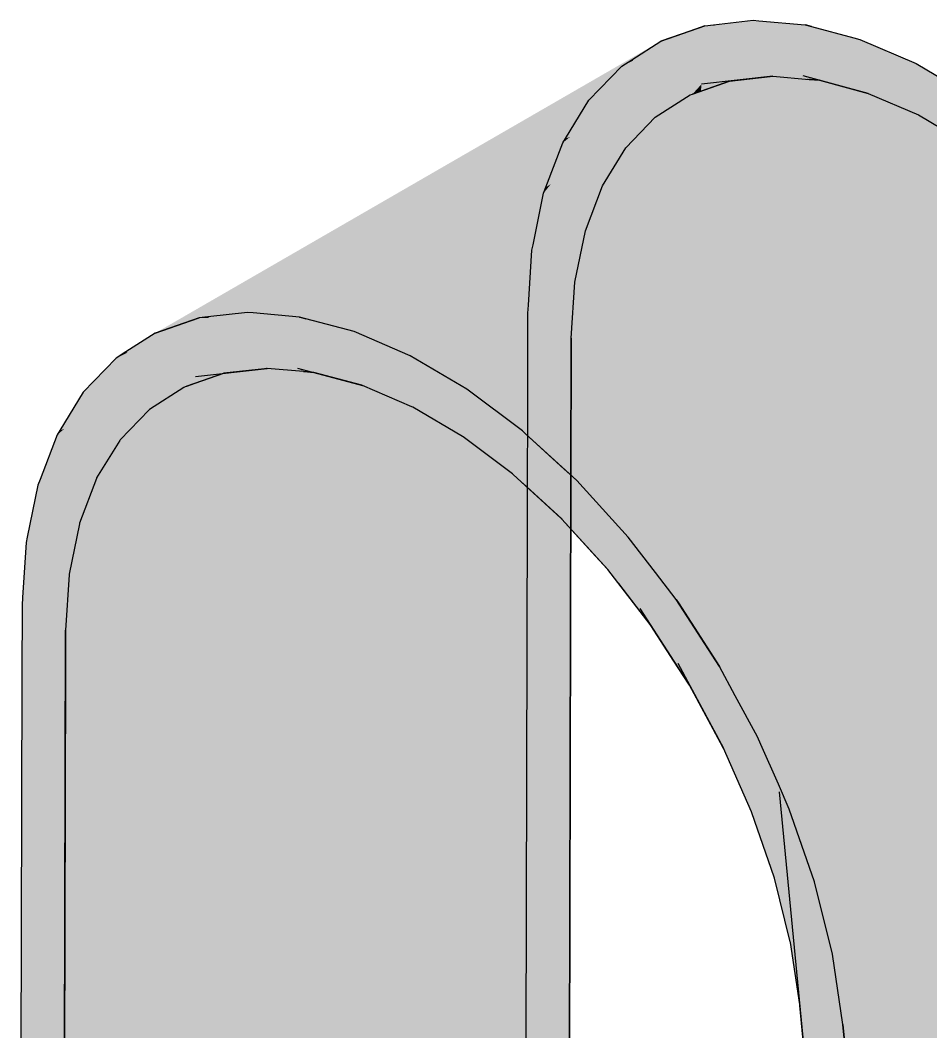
# Model space of a CAD drawing. Extents: x 0 to 2378, y 0 to 1682.
# Drawn here: x 1320.31 to 1364.86, y 1373.18 to 1422.66 of the extents above; entities that cross this region are included whole.
import ezdxf

# ---------------------------------------------------------------- set-up
doc = ezdxf.new("R2010")
doc.units = 0
doc.layers.add('SOMBRA', color=8, linetype='CONTINUOUS')
doc.layers.add('VISIBLE', color=7, linetype='CONTINUOUS')

msp = doc.modelspace()

# ---------------------------------------------------------------- linework, layer by layer
at = {"layer": 'SOMBRA', "color": 254}
for points in [[(1356.177, 1422.6569), (1349.7803, 1419.861), (1331.4283, 1408.3683)], [(1353.7498, 1421.0699), (1356.177, 1422.6569), (1331.4283, 1408.3683)], [(1356.177, 1422.6569), (1354.2345, 1422.4327), (1349.7803, 1419.861)], [(1356.4553, 1422.632), (1356.177, 1422.6569), (1353.7498, 1421.0699)], [(1358.7226, 1422.4283), (1356.4553, 1422.632), (1353.7498, 1421.0699)], [(1349.7803, 1419.861), (1353.8082, 1422.3834), (1329.0595, 1408.0947)], [(1353.8082, 1422.3834), (1336.8441, 1412.7608), (1329.0595, 1408.0947)], [(1358.7226, 1422.4283), (1353.7498, 1421.0699), (1333.9739, 1408.1396)], [(1358.7226, 1422.4283), (1333.9739, 1408.1396), (1334.0491, 1408.1196)], [(1358.7226, 1422.4283), (1334.0491, 1408.1196), (1358.1009, 1422.0059)], [(1334.0491, 1408.1196), (1356.1817, 1420.702), (1358.1009, 1422.0059)], [(1353.8082, 1422.3834), (1353.0651, 1422.126), (1336.8441, 1412.7608)], [(1353.0651, 1422.126), (1351.6515, 1421.6363), (1336.8441, 1412.7608)], [(1354.2345, 1422.4327), (1353.8082, 1422.3834), (1349.7803, 1419.861)], [(1359.0302, 1422.3466), (1358.1009, 1422.0059), (1356.1817, 1420.702)], [(1361.092, 1421.7986), (1359.0302, 1422.3466), (1356.1817, 1420.702)], [(1358.7979, 1422.4083), (1358.7226, 1422.4283), (1358.1009, 1422.0059)], [(1359.0302, 1422.3466), (1358.7979, 1422.4083), (1358.1009, 1422.0059)], [(1351.6515, 1421.6363), (1344.0062, 1417.1306), (1326.9028, 1407.3476)], [(1351.6515, 1421.6363), (1326.9028, 1407.3476), (1328.3163, 1407.8373)], [(1351.6515, 1421.6363), (1328.3163, 1407.8373), (1336.8441, 1412.7608)], [(1361.3955, 1421.718), (1339.1532, 1409.1323), (1336.6467, 1407.4293)], [(1361.3955, 1421.718), (1336.6467, 1407.4293), (1339.3903, 1406.2454)], [(1361.092, 1421.7986), (1356.1817, 1420.702), (1339.1532, 1409.1323)], [(1361.3955, 1421.718), (1361.092, 1421.7986), (1339.1532, 1409.1323)], [(1364.139, 1420.5341), (1361.3955, 1421.718), (1339.3903, 1406.2454)], [(1351.6515, 1421.6363), (1350.2276, 1420.7225), (1344.0062, 1417.1306)], [(1353.7498, 1421.0699), (1331.4283, 1408.3683), (1331.7066, 1408.3433)], [(1353.7498, 1421.0699), (1331.7066, 1408.3433), (1333.9739, 1408.1396)], [(1334.0491, 1408.1196), (1334.2815, 1408.0579), (1356.1817, 1420.702)], [(1334.2815, 1408.0579), (1339.1532, 1409.1323), (1356.1817, 1420.702)], [(1364.139, 1420.5341), (1339.3903, 1406.2454), (1342.1551, 1404.6165)], [(1366.9038, 1418.9052), (1364.139, 1420.5341), (1342.1551, 1404.6165)], [(1350.2276, 1420.7225), (1349.7494, 1420.4157), (1344.0062, 1417.1306)], [(1349.7494, 1420.4157), (1348.1372, 1418.75), (1325.0007, 1406.127)], [(1344.0062, 1417.1306), (1349.7494, 1420.4157), (1325.0007, 1406.127)], [(1349.7803, 1419.861), (1329.0595, 1408.0947), (1329.4858, 1408.144)], [(1349.7803, 1419.861), (1329.4858, 1408.144), (1331.4283, 1408.3683)], [(1348.1372, 1418.75), (1344.4898, 1415.4329), (1323.3885, 1404.4613)], [(1348.1372, 1418.75), (1323.3885, 1404.4613), (1325.0007, 1406.127)], [(1366.9038, 1418.9052), (1342.1551, 1404.6165), (1344.8845, 1402.5671)], [(1348.1372, 1418.75), (1346.9865, 1416.8743), (1344.4898, 1415.4329)], [(1369.6333, 1416.8557), (1366.9038, 1418.9052), (1344.8845, 1402.5671)], [(1344.0062, 1417.1306), (1325.0007, 1406.127), (1325.4788, 1406.4338)], [(1344.0062, 1417.1306), (1325.4788, 1406.4338), (1326.9028, 1407.3476)], [(1346.8573, 1416.6639), (1343.1679, 1412.8366), (1322.1086, 1402.3752)], [(1344.4898, 1415.4329), (1346.8573, 1416.6639), (1322.1086, 1402.3752)], [(1346.8573, 1416.6639), (1346.0255, 1414.4864), (1343.1679, 1412.8366)], [(1346.9865, 1416.8743), (1346.8573, 1416.6639), (1344.4898, 1415.4329)], [(1368.5178, 1416.0118), (1369.6333, 1416.8557), (1344.8845, 1402.5671)], [(1368.5178, 1416.0118), (1344.8845, 1402.5671), (1345.0184, 1402.4444)], [(1368.5178, 1416.0118), (1345.0184, 1402.4444), (1346.7405, 1400.8669)], [(1368.5178, 1416.0118), (1346.7405, 1400.8669), (1354.1671, 1405.1547)], [(1371.4892, 1415.1556), (1368.5178, 1416.0118), (1354.1671, 1405.1547)], [(1344.4898, 1415.4329), (1322.1086, 1402.3752), (1322.2377, 1402.5856)], [(1344.4898, 1415.4329), (1322.2377, 1402.5856), (1323.3885, 1404.4613)], [(1372.2849, 1414.4267), (1371.4892, 1415.1556), (1354.1671, 1405.1547)], [(1345.9169, 1414.2021), (1343.0969, 1410.3374), (1321.1681, 1399.9134)], [(1343.1679, 1412.8366), (1345.9169, 1414.2021), (1321.1681, 1399.9134)], [(1345.9169, 1414.2021), (1345.3974, 1411.6656), (1343.0969, 1410.3374)], [(1346.0255, 1414.4864), (1345.9169, 1414.2021), (1343.1679, 1412.8366)], [(1372.2849, 1414.4267), (1354.1671, 1405.1547), (1347.5362, 1400.138)], [(1372.2849, 1414.4267), (1347.5362, 1400.138), (1350.0605, 1397.3741)], [(1374.8093, 1411.6628), (1372.2849, 1414.4267), (1350.0605, 1397.3741)], [(1343.1679, 1412.8366), (1321.1681, 1399.9134), (1321.2767, 1400.1977)], [(1343.1679, 1412.8366), (1321.2767, 1400.1977), (1322.1086, 1402.3752)], [(1328.3163, 1407.8373), (1329.0595, 1408.0947), (1336.8441, 1412.7608)], [(1345.3974, 1411.6656), (1345.3441, 1411.4056), (1343.0969, 1410.3374)], [(1343.0969, 1410.3374), (1345.3441, 1411.4056), (1320.5954, 1397.1169)], [(1343.0969, 1410.3374), (1320.5954, 1397.1169), (1320.6486, 1397.3769)], [(1343.0969, 1410.3374), (1320.6486, 1397.3769), (1321.1681, 1399.9134)], [(1334.2815, 1408.0579), (1336.3432, 1407.51), (1339.1532, 1409.1323)], [(1336.3432, 1407.51), (1336.6467, 1407.4293), (1339.1532, 1409.1323)], [(1346.7405, 1400.8669), (1347.5362, 1400.138), (1354.1671, 1405.1547)]]:
    msp.add_solid(points, dxfattribs=at)
at = {"layer": 'SOMBRA', "color": 253}
for points in [[(1356.8294, 1422.411), (1354.2345, 1422.4327), (1356.177, 1422.6569)], [(1356.8294, 1422.411), (1356.177, 1422.6569), (1356.4553, 1422.632)], [(1356.8294, 1422.411), (1356.4553, 1422.632), (1358.7226, 1422.4283)], [(1351.4062, 1420.4069), (1350.2991, 1420.6822), (1353.8082, 1422.3834)], [(1350.2991, 1420.6822), (1351.6515, 1421.6363), (1353.8082, 1422.3834)], [(1353.6789, 1420.2113), (1351.4062, 1420.4069), (1353.8082, 1422.3834)], [(1358.9159, 1419.7606), (1353.6789, 1420.2113), (1353.8082, 1422.3834)], [(1354.3127, 1422.388), (1353.8082, 1422.3834), (1354.2345, 1422.4327)], [(1354.555, 1422.2497), (1353.8082, 1422.3834), (1354.3127, 1422.388)], [(1358.6594, 1419.907), (1353.8082, 1422.3834), (1354.555, 1422.2497)], [(1358.9159, 1419.7606), (1353.8082, 1422.3834), (1358.6594, 1419.907)], [(1356.8294, 1422.411), (1354.3127, 1422.388), (1354.2345, 1422.4327)], [(1358.2107, 1421.5953), (1354.3127, 1422.388), (1356.8294, 1422.411)], [(1358.2107, 1421.5953), (1354.555, 1422.2497), (1354.3127, 1422.388)], [(1364.2592, 1418.0233), (1354.8734, 1422.068), (1354.555, 1422.2497)], [(1364.2592, 1418.0233), (1354.555, 1422.2497), (1358.2107, 1421.5953)], [(1361.8056, 1419.0807), (1358.6198, 1419.9296), (1354.8734, 1422.068)], [(1360.6004, 1421.1675), (1356.8294, 1422.411), (1358.7226, 1422.4283)], [(1360.6004, 1421.1675), (1358.2107, 1421.5953), (1356.8294, 1422.411)], [(1359.0946, 1422.2982), (1358.7226, 1422.4283), (1359.0302, 1422.3466)], [(1360.6004, 1421.1675), (1358.7226, 1422.4283), (1359.0946, 1422.2982)], [(1361.9415, 1421.3026), (1359.0946, 1422.2982), (1359.0302, 1422.3466)], [(1361.9415, 1421.3026), (1359.0302, 1422.3466), (1361.092, 1421.7986)], [(1362.0833, 1421.2198), (1360.6004, 1421.1675), (1359.0946, 1422.2982)], [(1362.0833, 1421.2198), (1359.0946, 1422.2982), (1361.9415, 1421.3026)], [(1350.2991, 1420.6822), (1350.2276, 1420.7225), (1351.6515, 1421.6363)], [(1366.7341, 1416.5618), (1358.2107, 1421.5953), (1360.6004, 1421.1675)], [(1361.9415, 1421.3026), (1361.092, 1421.7986), (1361.3955, 1421.718)], [(1361.9415, 1421.3026), (1361.3955, 1421.718), (1364.139, 1420.5341)], [(1362.0833, 1421.2198), (1362.5149, 1420.8248), (1360.6004, 1421.1675)], [(1369.1807, 1414.7247), (1360.6004, 1421.1675), (1362.5149, 1420.8248)], [(1362.868, 1420.7616), (1361.9415, 1421.3026), (1364.139, 1420.5341)], [(1362.0833, 1421.2198), (1362.868, 1420.7616), (1362.5149, 1420.8248)], [(1350.2991, 1420.6822), (1349.7494, 1420.4157), (1350.2276, 1420.7225)], [(1351.1543, 1420.1997), (1349.7494, 1420.4157), (1350.2991, 1420.6822)], [(1351.4062, 1420.4069), (1350.6755, 1420.4698), (1350.2991, 1420.6822)], [(1370.2403, 1413.9952), (1362.5149, 1420.8248), (1362.868, 1420.7616)], [(1370.2403, 1413.9952), (1369.6467, 1414.2982), (1362.5149, 1420.8248)], [(1362.868, 1420.7616), (1364.139, 1420.5341), (1366.2185, 1418.8052)], [(1370.2403, 1413.9952), (1362.868, 1420.7616), (1365.4575, 1419.2496)], [(1366.2185, 1418.8052), (1364.139, 1420.5341), (1369.6333, 1416.8557)], [(1364.139, 1420.5341), (1366.9038, 1418.9052), (1369.6333, 1416.8557)], [(1347.0318, 1416.8901), (1348.1372, 1418.75), (1349.7494, 1420.4157)], [(1351.1543, 1420.1997), (1347.0318, 1416.8901), (1349.7494, 1420.4157)], [(1351.1543, 1420.1997), (1347.2064, 1416.9511), (1347.0318, 1416.8901)], [(1353.2033, 1419.0437), (1347.2064, 1416.9511), (1351.1543, 1420.1997)], [(1351.4062, 1420.4069), (1351.1543, 1420.1997), (1350.6755, 1420.4698)], [(1353.6789, 1420.2113), (1351.1543, 1420.1997), (1351.4062, 1420.4069)], [(1353.6789, 1420.2113), (1352.5663, 1419.4031), (1351.1543, 1420.1997)], [(1353.6789, 1420.2113), (1353.6379, 1419.5228), (1352.5663, 1419.4031)], [(1357.1387, 1419.9135), (1353.6379, 1419.5228), (1353.6789, 1420.2113)], [(1353.6379, 1419.5228), (1353.2033, 1419.0437), (1352.5663, 1419.4031)], [(1353.6379, 1419.5228), (1353.618, 1419.1884), (1353.2033, 1419.0437)], [(1355.0173, 1419.6767), (1353.618, 1419.1884), (1353.6379, 1419.5228)], [(1359.4155, 1419.7176), (1358.6594, 1419.907), (1358.6198, 1419.9296)], [(1358.9159, 1419.7606), (1358.6594, 1419.907), (1358.9524, 1419.7574)], [(1359.4155, 1419.7176), (1358.9524, 1419.7574), (1358.6594, 1419.907)], [(1353.087, 1419.0031), (1346.8338, 1415.0034), (1346.8573, 1416.6639)], [(1353.087, 1419.0031), (1346.8573, 1416.6639), (1347.2064, 1416.9511)], [(1347.0318, 1416.8901), (1346.9865, 1416.8743), (1348.1372, 1418.75)], [(1351.3828, 1417.9131), (1346.8074, 1413.1373), (1346.8338, 1415.0034)], [(1346.277, 1414.6473), (1346.0255, 1414.4864), (1346.8573, 1416.6639)], [(1346.8338, 1415.0034), (1346.277, 1414.6473), (1346.8573, 1416.6639)], [(1347.2064, 1416.9511), (1346.8573, 1416.6639), (1347.0318, 1416.8901)], [(1347.0318, 1416.8901), (1346.8573, 1416.6639), (1346.9865, 1416.8743)], [(1349.9474, 1416.4148), (1346.7815, 1411.3127), (1346.8074, 1413.1373)], [(1346.277, 1414.6473), (1345.4282, 1411.6977), (1345.3974, 1411.6656)], [(1346.277, 1414.6473), (1345.3974, 1411.6656), (1345.9169, 1414.2021)], [(1346.8338, 1415.0034), (1346.8074, 1413.1373), (1345.4282, 1411.6977)], [(1346.8338, 1415.0034), (1345.4282, 1411.6977), (1346.277, 1414.6473)], [(1346.277, 1414.6473), (1345.9169, 1414.2021), (1346.0255, 1414.4864)], [(1348.7948, 1414.5573), (1346.751, 1409.1572), (1346.7815, 1411.3127)], [(1346.8074, 1413.1373), (1345.3346, 1408.9808), (1345.3441, 1411.4056)], [(1346.8074, 1413.1373), (1346.7815, 1411.3127), (1345.3346, 1408.9808)], [(1346.8074, 1413.1373), (1345.3441, 1411.4056), (1345.4282, 1411.6977)], [(1347.9604, 1412.3528), (1346.7104, 1406.2924), (1346.751, 1409.1572)], [(1345.4282, 1411.6977), (1345.3441, 1411.4056), (1345.3974, 1411.6656)], [(1362.0733, 1401.8084), (1374.8093, 1411.6628), (1350.0605, 1397.3741)], [(1376.1395, 1409.9295), (1374.8093, 1411.6628), (1362.0733, 1401.8084)], [(1345.3441, 1411.4056), (1342.0989, 1406.9431), (1320.5954, 1397.1169)], [(1345.3441, 1411.4056), (1345.1707, 1408.7167), (1342.0989, 1406.9431)], [(1345.3346, 1408.9808), (1345.1707, 1408.7167), (1345.3441, 1411.4056)], [(1346.7815, 1411.3127), (1345.3205, 1405.3776), (1345.3346, 1408.9808)], [(1346.7815, 1411.3127), (1346.751, 1409.1572), (1345.3205, 1405.3776)], [(1347.4442, 1409.8502), (1346.5685, 1396.2797), (1346.7104, 1406.2924)], [(1377.1498, 1408.6132), (1376.1395, 1409.9295), (1362.0733, 1401.8084)], [(1346.751, 1409.1572), (1345.2972, 1399.4409), (1345.3205, 1405.3776)], [(1346.751, 1409.1572), (1346.7104, 1406.2924), (1345.2972, 1399.4409)], [(1345.1707, 1408.7167), (1345.1461, 1408.3356), (1342.0989, 1406.9431)], [(1345.3346, 1408.9808), (1345.3205, 1405.3776), (1345.1373, 1404.8936)], [(1345.3346, 1408.9808), (1345.1373, 1404.8936), (1345.1461, 1408.3356)], [(1345.3346, 1408.9808), (1345.1461, 1408.3356), (1345.1707, 1408.7167)], [(1342.0989, 1406.9431), (1345.1461, 1408.3356), (1320.3974, 1394.0469)], [(1345.1461, 1408.3356), (1321.0086, 1390.9629), (1320.3974, 1394.0469)], [(1345.1461, 1408.3356), (1345.1373, 1404.8936), (1321.0086, 1390.9629)], [(1377.1498, 1408.6132), (1362.0733, 1401.8084), (1352.4011, 1394.3245)], [(1377.1498, 1408.6132), (1352.4011, 1394.3245), (1352.5116, 1394.1539)], [(1377.1498, 1408.6132), (1352.5116, 1394.1539), (1375.9709, 1407.6982)], [(1352.5116, 1394.1539), (1354.5224, 1391.0504), (1375.9709, 1407.6982)], [(1379.2711, 1405.3391), (1375.9709, 1407.6982), (1354.5224, 1391.0504)], [(1342.0989, 1406.9431), (1320.3974, 1394.0469), (1320.422, 1394.428)], [(1342.0989, 1406.9431), (1320.422, 1394.428), (1320.5954, 1397.1169)], [(1347.2675, 1407.1109), (1347.1379, 1356.7454), (1346.0147, 1357.199)], [(1347.2675, 1407.1109), (1346.0147, 1357.199), (1346.5685, 1396.2797)], [(1346.7104, 1406.2924), (1346.5685, 1396.2797), (1345.2016, 1375.0974)], [(1346.7104, 1406.2924), (1345.2016, 1375.0974), (1345.2972, 1399.4409)], [(1345.3205, 1405.3776), (1345.2972, 1399.4409), (1345.121, 1398.5872)], [(1345.3205, 1405.3776), (1345.121, 1398.5872), (1345.1373, 1404.8936)], [(1369.6862, 1397.9184), (1379.2711, 1405.3391), (1354.5224, 1391.0504)], [(1345.1373, 1404.8936), (1322.1284, 1385.3124), (1321.0086, 1390.9629)], [(1345.1373, 1404.8936), (1345.121, 1398.5872), (1322.1284, 1385.3124)], [(1362.0733, 1401.8084), (1350.0605, 1397.3741), (1351.3908, 1395.6408)], [(1362.0733, 1401.8084), (1351.3908, 1395.6408), (1352.4011, 1394.3245)], [(1381.1237, 1401.9016), (1369.6862, 1397.9184), (1356.375, 1387.6129)], [(1345.2972, 1399.4409), (1345.2016, 1375.0974), (1345.0548, 1372.8225)], [(1345.2972, 1399.4409), (1345.0548, 1372.8225), (1345.121, 1398.5872)], [(1345.121, 1398.5872), (1326.7035, 1362.2274), (1322.1284, 1385.3124)], [(1345.121, 1398.5872), (1345.0548, 1372.8225), (1326.7035, 1362.2274)], [(1369.6862, 1397.9184), (1354.5224, 1391.0504), (1355.2979, 1389.6114)], [(1369.6862, 1397.9184), (1355.2979, 1389.6114), (1356.375, 1387.6129)], [(1346.5685, 1396.2797), (1346.0147, 1357.199), (1345.1327, 1357.5551)], [(1346.5685, 1396.2797), (1345.1327, 1357.5551), (1345.2016, 1375.0974)], [(1320.3886, 1390.6049), (1320.3974, 1394.0469), (1321.0086, 1390.9629)], [(1358.4474, 1374.5106), (1357.9943, 1377.5414), (1382.743, 1391.8301)], [(1358.4539, 1374.4673), (1358.4474, 1374.5106), (1382.743, 1391.8301)], [(1358.4539, 1374.4673), (1382.743, 1391.8301), (1383.2026, 1388.756)], [(1320.3723, 1384.2985), (1321.0086, 1390.9629), (1322.1284, 1385.3124)], [(1320.3723, 1384.2985), (1320.3886, 1390.6049), (1321.0086, 1390.9629)], [(1378.0027, 1347.2306), (1358.4539, 1374.4673), (1383.2026, 1388.756)], [(1320.306, 1358.5338), (1322.1284, 1385.3124), (1326.7035, 1362.2274)], [(1320.306, 1358.5338), (1320.3723, 1384.2985), (1322.1284, 1385.3124)], [(1345.2016, 1375.0974), (1345.1327, 1357.5551), (1345.0156, 1357.6024)], [(1345.2016, 1375.0974), (1345.0156, 1357.6024), (1345.0548, 1372.8225)], [(1378.0027, 1347.2306), (1361.9985, 1337.9905), (1358.4539, 1374.4673)]]:
    msp.add_solid(points, dxfattribs=at)
at = {"layer": 'SOMBRA', "color": 252}
for points in [[(1330.2686, 1405.3881), (1353.2033, 1419.0437), (1355.0173, 1419.6767)], [(1333.4973, 1406.327), (1330.2686, 1405.3881), (1355.0173, 1419.6767)], [(1332.3899, 1405.6248), (1357.0038, 1419.8985), (1357.1387, 1419.9135)], [(1339.3218, 1408.4479), (1332.3899, 1405.6248), (1357.1387, 1419.9135)], [(1332.3899, 1405.6248), (1333.4973, 1406.327), (1357.0038, 1419.8985)], [(1333.4973, 1406.327), (1355.0173, 1419.6767), (1357.0038, 1419.8985)], [(1334.6668, 1405.4289), (1358.9159, 1419.7606), (1359.4155, 1419.7176)], [(1334.6668, 1405.4289), (1339.3218, 1408.4479), (1358.9159, 1419.7606)], [(1337.0232, 1404.801), (1334.6668, 1405.4289), (1359.4155, 1419.7176)], [(1337.0568, 1404.792), (1337.0232, 1404.801), (1359.4155, 1419.7176)], [(1337.0568, 1404.792), (1359.4155, 1419.7176), (1361.8056, 1419.0807)], [(1339.3218, 1408.4479), (1357.1387, 1419.9135), (1358.9159, 1419.7606)], [(1330.2686, 1405.3881), (1351.6899, 1418.17), (1353.2033, 1419.0437)], [(1339.476, 1403.7495), (1337.0568, 1404.792), (1361.8056, 1419.0807)], [(1339.5105, 1403.7347), (1339.476, 1403.7495), (1361.8056, 1419.0807)], [(1339.5105, 1403.7347), (1361.8056, 1419.0807), (1364.2592, 1418.0233)], [(1351.6899, 1418.17), (1353.087, 1419.0031), (1353.2033, 1419.0437)], [(1328.3382, 1404.7144), (1351.3828, 1417.9131), (1353.087, 1419.0031)], [(1351.6899, 1418.17), (1328.3382, 1404.7144), (1353.087, 1419.0031)], [(1351.6899, 1418.17), (1328.4546, 1404.755), (1328.3382, 1404.7144)], [(1328.4546, 1404.755), (1351.6899, 1418.17), (1330.2414, 1405.3786)], [(1330.2686, 1405.3881), (1330.2414, 1405.3786), (1351.6899, 1418.17)], [(1341.9505, 1402.2937), (1339.5105, 1403.7347), (1364.2592, 1418.0233)], [(1341.9854, 1402.2731), (1341.9505, 1402.2937), (1364.2592, 1418.0233)], [(1341.9854, 1402.2731), (1364.2592, 1418.0233), (1366.7341, 1416.5618)], [(1326.6341, 1403.6244), (1349.9474, 1416.4148), (1351.3828, 1417.9131)], [(1328.3142, 1404.6991), (1326.6341, 1403.6244), (1351.3828, 1417.9131)], [(1328.3382, 1404.7144), (1328.3142, 1404.6991), (1351.3828, 1417.9131)], [(1344.3975, 1400.4619), (1341.9854, 1402.2731), (1366.7341, 1416.5618)], [(1344.432, 1400.436), (1344.3975, 1400.4619), (1366.7341, 1416.5618)], [(1344.432, 1400.436), (1366.7341, 1416.5618), (1369.1807, 1414.7247)], [(1325.1987, 1402.1261), (1348.7948, 1414.5573), (1349.9474, 1416.4148)], [(1326.6139, 1403.6033), (1325.1987, 1402.1261), (1349.9474, 1416.4148)], [(1326.6341, 1403.6244), (1326.6139, 1403.6033), (1349.9474, 1416.4148)], [(1346.7674, 1398.2987), (1344.432, 1400.436), (1369.1807, 1414.7247)], [(1346.8008, 1398.2682), (1346.7674, 1398.2987), (1369.1807, 1414.7247)], [(1346.8008, 1398.2682), (1369.1807, 1414.7247), (1371.5495, 1412.5569)], [(1324.0461, 1400.2686), (1347.9604, 1412.3528), (1348.7948, 1414.5573)], [(1325.1824, 1402.1), (1324.0461, 1400.2686), (1348.7948, 1414.5573)], [(1325.1987, 1402.1261), (1325.1824, 1402.1), (1348.7948, 1414.5573)], [(1323.2117, 1398.0641), (1347.4442, 1409.8502), (1347.9604, 1412.3528)], [(1324.0343, 1400.2376), (1323.2117, 1398.0641), (1347.9604, 1412.3528)], [(1324.0461, 1400.2686), (1324.0343, 1400.2376), (1347.9604, 1412.3528)], [(1371.4072, 1412.4512), (1346.8008, 1398.2682), (1371.5495, 1412.5569)], [(1371.4072, 1412.4512), (1346.8148, 1398.2528), (1346.8008, 1398.2682)], [(1348.4602, 1396.4451), (1346.8148, 1398.2528), (1371.4072, 1412.4512)], [(1348.4602, 1396.4451), (1371.4072, 1412.4512), (1354.7418, 1400.0719)], [(1354.7418, 1400.0719), (1371.4072, 1412.4512), (1371.5636, 1412.5415)], [(1354.7418, 1400.0719), (1371.5636, 1412.5415), (1373.2089, 1410.7338)], [(1349.0564, 1395.7901), (1373.2089, 1410.7338), (1373.8052, 1410.0788)], [(1349.0564, 1395.7901), (1354.7418, 1400.0719), (1373.2089, 1410.7338)], [(1322.6955, 1395.5615), (1347.2675, 1407.1109), (1347.4442, 1409.8502)], [(1323.2044, 1398.0288), (1322.6955, 1395.5615), (1347.4442, 1409.8502)], [(1323.2117, 1398.0641), (1323.2044, 1398.0288), (1347.4442, 1409.8502)], [(1351.127, 1393.0974), (1349.0564, 1395.7901), (1373.8052, 1410.0788)], [(1351.1565, 1393.0589), (1351.127, 1393.0974), (1373.8052, 1410.0788)], [(1351.1565, 1393.0589), (1373.8052, 1410.0788), (1375.9053, 1407.3476)], [(1329.564, 1408.0993), (1329.4858, 1408.144), (1329.0595, 1408.0947)], [(1329.564, 1408.0993), (1331.4283, 1408.3683), (1329.4858, 1408.144)], [(1329.564, 1408.0993), (1331.7066, 1408.3433), (1331.4283, 1408.3683)], [(1329.564, 1408.0993), (1332.0807, 1408.1223), (1331.7066, 1408.3433)], [(1332.0807, 1408.1223), (1333.9739, 1408.1396), (1331.7066, 1408.3433)], [(1333.4619, 1407.3066), (1333.9739, 1408.1396), (1332.0807, 1408.1223)], [(1339.3218, 1408.4479), (1334.1672, 1405.4719), (1332.3899, 1405.6248)], [(1333.4619, 1407.3066), (1334.3459, 1408.0095), (1333.9739, 1408.1396)], [(1334.3459, 1408.0095), (1334.2815, 1408.0579), (1333.9739, 1408.1396)], [(1334.1672, 1405.4719), (1339.3218, 1408.4479), (1334.6347, 1405.4316)], [(1334.6668, 1405.4289), (1334.6347, 1405.4316), (1339.3218, 1408.4479)], [(1325.9268, 1406.1811), (1329.0595, 1408.0947), (1325.5504, 1406.3935)], [(1325.5504, 1406.3935), (1329.0595, 1408.0947), (1326.9028, 1407.3476)], [(1325.9268, 1406.1811), (1326.6574, 1406.1182), (1329.0595, 1408.0947)], [(1328.9301, 1405.9226), (1329.0595, 1408.0947), (1326.6574, 1406.1182)], [(1334.1672, 1405.4719), (1329.0595, 1408.0947), (1328.9301, 1405.9226)], [(1329.8063, 1407.9611), (1329.564, 1408.0993), (1329.0595, 1408.0947)], [(1333.9107, 1405.6183), (1329.8063, 1407.9611), (1329.0595, 1408.0947)], [(1334.1672, 1405.4719), (1333.9107, 1405.6183), (1329.0595, 1408.0947)], [(1329.8063, 1407.9611), (1332.0807, 1408.1223), (1329.564, 1408.0993)], [(1329.8063, 1407.9611), (1333.4619, 1407.3066), (1332.0807, 1408.1223)], [(1330.1247, 1407.7793), (1333.4619, 1407.3066), (1329.8063, 1407.9611)], [(1337.0568, 1404.792), (1330.1247, 1407.7793), (1333.871, 1405.6409)], [(1330.1247, 1407.7793), (1339.5105, 1403.7347), (1333.4619, 1407.3066)], [(1333.4619, 1407.3066), (1335.8517, 1406.8788), (1334.3459, 1408.0095)], [(1334.3459, 1408.0095), (1336.3432, 1407.51), (1334.2815, 1408.0579)], [(1335.8517, 1406.8788), (1337.1927, 1407.0139), (1334.3459, 1408.0095)], [(1334.3459, 1408.0095), (1337.1927, 1407.0139), (1336.3432, 1407.51)], [(1325.5504, 1406.3935), (1326.9028, 1407.3476), (1325.4788, 1406.4338)], [(1341.9854, 1402.2731), (1335.8517, 1406.8788), (1333.4619, 1407.3066)], [(1337.1927, 1407.0139), (1336.6467, 1407.4293), (1336.3432, 1407.51)], [(1337.1927, 1407.0139), (1339.3903, 1406.2454), (1336.6467, 1407.4293)], [(1361.9953, 1396.9089), (1351.1565, 1393.0589), (1375.9053, 1407.3476)], [(1361.9953, 1396.9089), (1375.9053, 1407.3476), (1377.0411, 1405.5956)], [(1322.5187, 1392.8222), (1347.1442, 1359.2286), (1347.2675, 1407.1109)], [(1322.693, 1395.5229), (1322.5187, 1392.8222), (1347.2675, 1407.1109)], [(1322.6955, 1395.5615), (1322.693, 1395.5229), (1347.2675, 1407.1109)], [(1335.8517, 1406.8788), (1337.3346, 1406.9311), (1337.1927, 1407.0139)], [(1335.8517, 1406.8788), (1337.7662, 1406.5361), (1337.3346, 1406.9311)], [(1344.432, 1400.436), (1337.7662, 1406.5361), (1335.8517, 1406.8788)], [(1338.1193, 1406.4729), (1339.3903, 1406.2454), (1337.1927, 1407.0139)], [(1337.7662, 1406.5361), (1338.1193, 1406.4729), (1337.3346, 1406.9311)], [(1322.4576, 1402.6624), (1325.5504, 1406.3935), (1325.0007, 1406.127)], [(1322.4576, 1402.6624), (1326.4056, 1405.911), (1325.5504, 1406.3935)], [(1325.5504, 1406.3935), (1325.4788, 1406.4338), (1325.0007, 1406.127)], [(1325.9268, 1406.1811), (1326.4056, 1405.911), (1326.6574, 1406.1182)], [(1333.4973, 1406.327), (1332.2551, 1405.6098), (1330.2686, 1405.3881)], [(1333.4973, 1406.327), (1332.36, 1405.6215), (1332.2551, 1405.6098)], [(1332.3899, 1405.6248), (1332.36, 1405.6215), (1333.4973, 1406.327)], [(1344.898, 1400.0095), (1338.1193, 1406.4729), (1337.7662, 1406.5361)], [(1341.4697, 1404.5165), (1339.3903, 1406.2454), (1338.1193, 1406.4729)], [(1344.898, 1400.0095), (1340.7087, 1404.9609), (1338.1193, 1406.4729)], [(1341.4697, 1404.5165), (1344.8845, 1402.5671), (1339.3903, 1406.2454)], [(1344.8845, 1402.5671), (1342.1551, 1404.6165), (1339.3903, 1406.2454)], [(1322.4576, 1402.6624), (1325.0007, 1406.127), (1322.283, 1402.6014)], [(1322.283, 1402.6014), (1325.0007, 1406.127), (1323.3885, 1404.4613)], [(1328.4546, 1404.755), (1326.4056, 1405.911), (1322.4576, 1402.6624)], [(1327.8175, 1405.1144), (1326.6574, 1406.1182), (1326.4056, 1405.911)], [(1327.8175, 1405.1144), (1328.9301, 1405.9226), (1326.6574, 1406.1182)], [(1327.8175, 1405.1144), (1328.8892, 1405.2341), (1328.9301, 1405.9226)], [(1332.3899, 1405.6248), (1328.9301, 1405.9226), (1328.8892, 1405.2341)], [(1327.8175, 1405.1144), (1328.8692, 1404.8997), (1328.8892, 1405.2341)], [(1330.2686, 1405.3881), (1328.8892, 1405.2341), (1328.8692, 1404.8997)], [(1334.6668, 1405.4289), (1333.871, 1405.6409), (1333.9107, 1405.6183)], [(1334.1672, 1405.4719), (1334.2037, 1405.4687), (1333.9107, 1405.6183)], [(1334.6668, 1405.4289), (1333.9107, 1405.6183), (1334.2037, 1405.4687)], [(1353.0516, 1390.1359), (1377.0411, 1405.5956), (1377.8003, 1404.4246)], [(1353.0516, 1390.1359), (1361.9953, 1396.9089), (1377.0411, 1405.5956)], [(1328.3382, 1404.7144), (1322.1086, 1402.3752), (1322.0851, 1400.7147)], [(1328.3382, 1404.7144), (1322.4576, 1402.6624), (1322.1086, 1402.3752)], [(1327.8175, 1405.1144), (1328.4546, 1404.755), (1328.8692, 1404.8997)], [(1345.4915, 1399.7065), (1341.4697, 1404.5165), (1340.7087, 1404.9609)], [(1344.898, 1400.0095), (1345.4915, 1399.7065), (1340.7087, 1404.9609)], [(1322.283, 1402.6014), (1323.3885, 1404.4613), (1322.2377, 1402.5856)], [(1341.4697, 1404.5165), (1344.9905, 1402.4607), (1344.8845, 1402.5671)], [(1345.4915, 1399.7065), (1350.0605, 1397.3741), (1341.4697, 1404.5165)], [(1341.4697, 1404.5165), (1350.0605, 1397.3741), (1344.9905, 1402.4607)], [(1354.6899, 1387.097), (1353.0516, 1390.1359), (1377.8003, 1404.4246)], [(1354.7133, 1387.0536), (1354.6899, 1387.097), (1377.8003, 1404.4246)], [(1354.7133, 1387.0536), (1377.8003, 1404.4246), (1379.462, 1401.3423)], [(1326.6341, 1403.6244), (1322.0851, 1400.7147), (1322.0586, 1398.8486)], [(1321.5283, 1400.3586), (1322.1086, 1402.3752), (1321.2767, 1400.1977)], [(1322.0851, 1400.7147), (1322.1086, 1402.3752), (1321.5283, 1400.3586)], [(1322.4576, 1402.6624), (1322.283, 1402.6014), (1322.1086, 1402.3752)], [(1322.283, 1402.6014), (1322.2377, 1402.5856), (1322.1086, 1402.3752)], [(1344.9905, 1402.4607), (1345.0184, 1402.4444), (1344.8845, 1402.5671)], [(1344.9905, 1402.4607), (1347.5362, 1400.138), (1345.0184, 1402.4444)], [(1344.9905, 1402.4607), (1350.0605, 1397.3741), (1347.5362, 1400.138)], [(1325.1987, 1402.1261), (1322.0586, 1398.8486), (1322.0328, 1397.024)], [(1378.5789, 1399.9448), (1381.1237, 1401.9016), (1356.375, 1387.6129)], [(1356.0867, 1383.9343), (1354.7133, 1387.0536), (1379.462, 1401.3423)], [(1356.1063, 1383.8897), (1356.0867, 1383.9343), (1379.462, 1401.3423)], [(1356.1063, 1383.8897), (1379.462, 1401.3423), (1380.855, 1398.1784)], [(1322.0586, 1398.8486), (1322.0851, 1400.7147), (1321.5283, 1400.3586)], [(1320.6795, 1397.4091), (1321.5283, 1400.3586), (1321.2767, 1400.1977)], [(1322.0586, 1398.8486), (1321.5283, 1400.3586), (1320.6795, 1397.4091)], [(1324.0461, 1400.2686), (1322.0328, 1397.024), (1322.0022, 1394.8685)], [(1320.6795, 1397.4091), (1321.1681, 1399.9134), (1320.6486, 1397.3769)], [(1320.6795, 1397.4091), (1321.2767, 1400.1977), (1321.1681, 1399.9134)], [(1346.8008, 1398.2682), (1345.4915, 1399.7065), (1344.898, 1400.0095)], [(1348.4602, 1396.4451), (1354.7418, 1400.0719), (1349.0247, 1395.825)], [(1349.0564, 1395.7901), (1349.0247, 1395.825), (1354.7418, 1400.0719)], [(1378.5789, 1399.9448), (1356.375, 1387.6129), (1356.5465, 1387.2244)], [(1365.876, 1390.1773), (1378.5789, 1399.9448), (1356.5465, 1387.2244)], [(1346.8148, 1398.2528), (1350.0605, 1397.3741), (1345.4915, 1399.7065)], [(1322.0328, 1397.024), (1322.0586, 1398.8486), (1320.6795, 1397.4091)], [(1349.0564, 1395.7901), (1347.435, 1397.8987), (1346.8148, 1398.2528)], [(1346.8148, 1398.2528), (1349.8753, 1396.5059), (1350.0605, 1397.3741)], [(1382.6864, 1398.3621), (1365.876, 1390.1773), (1357.9377, 1384.0734)], [(1382.6864, 1398.3621), (1357.9377, 1384.0734), (1359.1681, 1380.5053)], [(1383.9168, 1394.794), (1382.6864, 1398.3621), (1359.1681, 1380.5053)], [(1323.2117, 1398.0641), (1322.0022, 1394.8685), (1321.9616, 1392.0037)], [(1349.578, 1395.1119), (1348.3618, 1397.3698), (1347.435, 1397.8987)], [(1357.1938, 1380.7422), (1356.1063, 1383.8897), (1380.855, 1398.1784)], [(1357.2094, 1380.6972), (1357.1938, 1380.7422), (1380.855, 1398.1784)], [(1357.2094, 1380.6972), (1380.855, 1398.1784), (1381.9581, 1394.9859)], [(1320.6795, 1397.4091), (1320.6486, 1397.3769), (1320.5954, 1397.1169)], [(1322.0328, 1397.024), (1320.6795, 1397.4091), (1320.5954, 1397.1169)], [(1349.578, 1395.1119), (1349.6393, 1395.3993), (1348.3618, 1397.3698)], [(1349.6393, 1395.3993), (1349.8753, 1396.5059), (1348.3618, 1397.3698)], [(1350.2327, 1396.3019), (1350.0605, 1397.3741), (1349.8753, 1396.5059)], [(1350.2327, 1396.3019), (1350.233, 1396.3017), (1350.0605, 1397.3741)], [(1350.233, 1396.3017), (1350.9319, 1395.9028), (1350.0605, 1397.3741)], [(1350.9319, 1395.9028), (1351.2111, 1395.7434), (1350.0605, 1397.3741)], [(1351.2111, 1395.7434), (1351.3908, 1395.6408), (1350.0605, 1397.3741)], [(1320.5859, 1394.6921), (1320.5954, 1397.1169), (1320.422, 1394.428)], [(1322.0328, 1397.024), (1320.5954, 1397.1169), (1320.5859, 1394.6921)], [(1322.0022, 1394.8685), (1322.0328, 1397.024), (1320.5859, 1394.6921)], [(1361.9953, 1396.9089), (1352.2924, 1391.3069), (1351.1565, 1393.0589)], [(1352.2924, 1391.3069), (1361.9953, 1396.9089), (1353.0249, 1390.1771)], [(1353.0516, 1390.1359), (1353.0249, 1390.1771), (1361.9953, 1396.9089)], [(1350.6205, 1393.8858), (1349.8753, 1396.5059), (1349.6393, 1395.3993)], [(1350.6205, 1393.8858), (1350.2327, 1396.3019), (1349.8753, 1396.5059)], [(1350.2327, 1396.3019), (1350.6205, 1393.8858), (1350.622, 1393.8835)], [(1350.2327, 1396.3019), (1350.622, 1393.8835), (1350.233, 1396.3017)], [(1350.233, 1396.3017), (1350.622, 1393.8835), (1352.2924, 1391.3069)], [(1350.233, 1396.3017), (1352.2924, 1391.3069), (1354.3368, 1390.1536)], [(1350.233, 1396.3017), (1354.3368, 1390.1536), (1350.9319, 1395.9028)], [(1350.9319, 1395.9028), (1354.3368, 1390.1536), (1355.1997, 1389.6668)], [(1350.9319, 1395.9028), (1354.5224, 1391.0504), (1351.2111, 1395.7434)], [(1350.9319, 1395.9028), (1355.1997, 1389.6668), (1354.5224, 1391.0504)], [(1322.6955, 1395.5615), (1321.9616, 1392.0037), (1321.8198, 1381.9911)], [(1350.6468, 1393.7219), (1349.6393, 1395.3993), (1349.578, 1395.1119)], [(1350.6468, 1393.7219), (1350.6205, 1393.8858), (1349.6393, 1395.3993)], [(1351.2111, 1395.7434), (1352.4011, 1394.3245), (1351.3908, 1395.6408)], [(1351.2111, 1395.7434), (1354.5224, 1391.0504), (1352.4011, 1394.3245)], [(1321.9616, 1392.0037), (1322.0022, 1394.8685), (1320.5717, 1391.0889)], [(1322.0022, 1394.8685), (1320.5859, 1394.6921), (1320.5717, 1391.0889)], [(1357.9832, 1377.5859), (1357.2094, 1380.6972), (1381.9581, 1394.9859)], [(1357.9943, 1377.5414), (1357.9832, 1377.5859), (1381.9581, 1394.9859)], [(1357.9943, 1377.5414), (1381.9581, 1394.9859), (1382.743, 1391.8301)], [(1383.9168, 1394.794), (1359.1681, 1380.5053), (1360.0449, 1376.9781)], [(1384.7936, 1391.2667), (1383.9168, 1394.794), (1360.0449, 1376.9781)], [(1320.5717, 1391.0889), (1320.422, 1394.428), (1320.3974, 1394.0469)], [(1320.5717, 1391.0889), (1320.5859, 1394.6921), (1320.422, 1394.428)], [(1320.5717, 1391.0889), (1320.3974, 1394.0469), (1320.3886, 1390.6049)], [(1350.6205, 1393.8858), (1350.6468, 1393.7219), (1350.6483, 1393.72)], [(1350.6205, 1393.8858), (1350.6483, 1393.72), (1350.622, 1393.8835)], [(1351.1565, 1393.0589), (1350.622, 1393.8835), (1350.6483, 1393.72)], [(1322.3891, 1342.4567), (1322.5187, 1392.8222), (1321.8198, 1381.9911)], [(1322.5187, 1392.8222), (1322.5137, 1390.8872), (1330.7908, 1349.787)], [(1322.5187, 1392.8222), (1330.7908, 1349.787), (1347.1442, 1359.2286)], [(1321.8198, 1381.9911), (1321.9616, 1392.0037), (1320.5484, 1385.1522)], [(1321.9616, 1392.0037), (1320.5717, 1391.0889), (1320.5484, 1385.1522)], [(1353.0516, 1390.1359), (1352.4762, 1391.2033), (1352.2924, 1391.3069)], [(1320.5484, 1385.1522), (1320.5717, 1391.0889), (1320.3886, 1390.6049)], [(1322.3955, 1344.9399), (1330.7908, 1349.787), (1322.5137, 1390.8872)], [(1354.7133, 1387.0536), (1353.0219, 1390.8954), (1352.4762, 1391.2033)], [(1356.1063, 1383.8897), (1353.8464, 1390.4303), (1353.0219, 1390.8954)], [(1355.1997, 1389.6668), (1355.2979, 1389.6114), (1354.5224, 1391.0504)], [(1384.7936, 1391.2667), (1360.0449, 1376.9781), (1360.5611, 1373.5365)], [(1385.3098, 1387.8252), (1384.7936, 1391.2667), (1360.5611, 1373.5365)], [(1320.5484, 1385.1522), (1320.3886, 1390.6049), (1320.3723, 1384.2985)], [(1353.8464, 1390.4303), (1357.2094, 1380.6972), (1355.2344, 1388.638)], [(1353.8464, 1390.4303), (1355.2344, 1388.638), (1354.3368, 1390.1536)], [(1354.9424, 1389.8119), (1354.3368, 1390.1536), (1355.2344, 1388.638)], [(1365.876, 1390.1773), (1356.5465, 1387.2244), (1357.4027, 1385.2852)], [(1365.876, 1390.1773), (1357.4027, 1385.2852), (1357.9377, 1384.0734)], [(1354.9424, 1389.8119), (1355.2344, 1388.638), (1356.7069, 1386.1516)], [(1354.9424, 1389.8119), (1356.7069, 1386.1516), (1356.6131, 1386.7795)], [(1354.9424, 1389.8119), (1356.6131, 1386.7795), (1355.1997, 1389.6668)], [(1355.1997, 1389.6668), (1356.6131, 1386.7795), (1356.5465, 1387.2244)], [(1355.1997, 1389.6668), (1356.5465, 1387.2244), (1356.375, 1387.6129)], [(1355.1997, 1389.6668), (1356.375, 1387.6129), (1355.2979, 1389.6114)], [(1357.9943, 1377.5414), (1356.7069, 1386.1516), (1355.2344, 1388.638)], [(1385.3098, 1387.8252), (1360.5611, 1373.5365), (1363.9761, 1338.3931)], [(1385.3098, 1387.8252), (1363.9761, 1338.3931), (1380.4186, 1347.8862)], [(1356.6131, 1386.7795), (1357.4027, 1385.2852), (1356.5465, 1387.2244)], [(1356.7069, 1386.1516), (1357.4171, 1385.137), (1356.6131, 1386.7795)], [(1356.6131, 1386.7795), (1357.4171, 1385.137), (1357.4027, 1385.2852)], [(1358.4539, 1374.4673), (1357.4385, 1384.9163), (1356.7069, 1386.1516)], [(1356.7069, 1386.1516), (1357.4385, 1384.9163), (1357.4171, 1385.137)], [(1320.4528, 1360.8087), (1320.5484, 1385.1522), (1320.3723, 1384.2985)], [(1321.8198, 1381.9911), (1320.5484, 1385.1522), (1320.4528, 1360.8087)], [(1357.4171, 1385.137), (1357.9377, 1384.0734), (1357.4027, 1385.2852)], [(1357.4385, 1384.9163), (1357.9377, 1384.0734), (1357.4171, 1385.137)], [(1362.2879, 1335.0123), (1357.9377, 1384.0734), (1357.4385, 1384.9163)], [(1320.4528, 1360.8087), (1320.3723, 1384.2985), (1320.306, 1358.5338)], [(1362.2879, 1335.0123), (1363.3616, 1335.2323), (1357.9377, 1384.0734)], [(1363.3616, 1335.2323), (1360.0449, 1376.9781), (1357.9377, 1384.0734)], [(1360.0449, 1376.9781), (1359.1681, 1380.5053), (1357.9377, 1384.0734)], [(1321.266, 1342.9103), (1321.8198, 1381.9911), (1320.4528, 1360.8087)], [(1322.3891, 1342.4567), (1321.8198, 1381.9911), (1321.266, 1342.9103)], [(1363.3616, 1335.2323), (1364.1556, 1335.3949), (1360.0449, 1376.9781)], [(1364.1556, 1335.3949), (1360.5611, 1373.5365), (1360.0449, 1376.9781)], [(1364.1556, 1335.3949), (1364.2653, 1335.4174), (1360.5611, 1373.5365)]]:
    msp.add_solid(points, dxfattribs=at)
at = {"layer": 'VISIBLE'}
for p, q in [((1354.2345, 1422.4327), (1356.177, 1422.6569)), ((1356.177, 1422.6569), (1356.4553, 1422.632)), ((1356.4553, 1422.632), (1358.7226, 1422.4283)), ((1351.6515, 1421.6363), (1353.8082, 1422.3834)), ((1353.0651, 1422.126), (1351.6515, 1421.6363)), ((1353.8082, 1422.3834), (1353.0651, 1422.126)), ((1353.8082, 1422.3834), (1354.2345, 1422.4327)), ((1358.7226, 1422.4283), (1359.0302, 1422.3466)), ((1358.7979, 1422.4083), (1358.7226, 1422.4283)), ((1359.0302, 1422.3466), (1358.7979, 1422.4083)), ((1359.0302, 1422.3466), (1361.092, 1421.7986)), ((1350.2276, 1420.7225), (1351.6515, 1421.6363)), ((1361.092, 1421.7986), (1361.3955, 1421.718)), ((1361.3955, 1421.718), (1364.139, 1420.5341)), ((1349.7494, 1420.4157), (1350.2276, 1420.7225)), ((1364.139, 1420.5341), (1366.9038, 1418.9052)), ((1348.1372, 1418.75), (1349.7494, 1420.4157)), ((1353.2033, 1419.0437), (1355.0173, 1419.6767)), ((1355.0173, 1419.6767), (1353.618, 1419.1884)), ((1357.1387, 1419.9135), (1353.6379, 1419.5228)), ((1355.0173, 1419.6767), (1357.0038, 1419.8985)), ((1357.0038, 1419.8985), (1357.1387, 1419.9135)), ((1357.1387, 1419.9135), (1358.9159, 1419.7606)), ((1361.8056, 1419.0807), (1358.6198, 1419.9296)), ((1358.9524, 1419.7574), (1358.9159, 1419.7606)), ((1358.9159, 1419.7606), (1359.4155, 1419.7176)), ((1359.4155, 1419.7176), (1358.9524, 1419.7574)), ((1359.4155, 1419.7176), (1361.8056, 1419.0807)), ((1353.087, 1419.0031), (1353.2033, 1419.0437)), ((1353.618, 1419.1884), (1353.2033, 1419.0437)), ((1361.8056, 1419.0807), (1364.2592, 1418.0233)), ((1346.9865, 1416.8743), (1348.1372, 1418.75)), ((1351.3828, 1417.9131), (1353.087, 1419.0031)), ((1364.2592, 1418.0233), (1366.7341, 1416.5618)), ((1349.9474, 1416.4148), (1351.3828, 1417.9131)), ((1346.0255, 1414.4864), (1346.8573, 1416.6639)), ((1346.8573, 1416.6639), (1346.9865, 1416.8743)), ((1348.7948, 1414.5573), (1349.9474, 1416.4148)), ((1345.3974, 1411.6656), (1345.9169, 1414.2021)), ((1345.9169, 1414.2021), (1346.0255, 1414.4864)), ((1347.9604, 1412.3528), (1348.7948, 1414.5573)), ((1347.4442, 1409.8502), (1347.9604, 1412.3528)), ((1345.3441, 1411.4056), (1345.3974, 1411.6656)), ((1345.1707, 1408.7167), (1345.3441, 1411.4056)), ((1347.2675, 1407.1109), (1347.4442, 1409.8502)), ((1345.1461, 1408.3356), (1345.1707, 1408.7167)), ((1329.4858, 1408.144), (1329.0595, 1408.0947)), ((1331.4283, 1408.3683), (1329.4858, 1408.144)), ((1331.7066, 1408.3433), (1331.4283, 1408.3683)), ((1333.9739, 1408.1396), (1331.7066, 1408.3433)), ((1334.2815, 1408.0579), (1333.9739, 1408.1396)), ((1333.9739, 1408.1396), (1334.0491, 1408.1196)), ((1345.1373, 1404.8936), (1345.1461, 1408.3356)), ((1329.0595, 1408.0947), (1326.9028, 1407.3476)), ((1326.9028, 1407.3476), (1328.3163, 1407.8373)), ((1328.3163, 1407.8373), (1329.0595, 1408.0947)), ((1334.0491, 1408.1196), (1334.2815, 1408.0579)), ((1336.3432, 1407.51), (1334.2815, 1408.0579)), ((1326.9028, 1407.3476), (1325.4788, 1406.4338)), ((1336.6467, 1407.4293), (1336.3432, 1407.51)), ((1339.3903, 1406.2454), (1336.6467, 1407.4293)), ((1347.2675, 1407.1109), (1347.1379, 1356.7454)), ((1347.1442, 1359.2286), (1347.2675, 1407.1109)), ((1325.4788, 1406.4338), (1325.0007, 1406.127)), ((1342.1551, 1404.6165), (1339.3903, 1406.2454)), ((1325.0007, 1406.127), (1323.3885, 1404.4613)), ((1330.2414, 1405.3786), (1328.4546, 1404.755)), ((1328.8692, 1404.8997), (1330.2686, 1405.3881)), ((1328.8892, 1405.2341), (1332.3899, 1405.6248)), ((1330.2686, 1405.3881), (1330.2414, 1405.3786)), ((1332.2551, 1405.6098), (1330.2686, 1405.3881)), ((1332.36, 1405.6215), (1332.2551, 1405.6098)), ((1332.3899, 1405.6248), (1332.36, 1405.6215)), ((1334.1672, 1405.4719), (1332.3899, 1405.6248)), ((1333.871, 1405.6409), (1337.0568, 1404.792)), ((1334.1672, 1405.4719), (1334.2037, 1405.4687)), ((1334.6347, 1405.4316), (1334.1672, 1405.4719)), ((1334.2037, 1405.4687), (1334.6668, 1405.4289)), ((1334.6668, 1405.4289), (1334.6347, 1405.4316)), ((1337.0232, 1404.801), (1334.6668, 1405.4289)), ((1328.3142, 1404.6991), (1326.6341, 1403.6244)), ((1328.3382, 1404.7144), (1328.3142, 1404.6991)), ((1328.4546, 1404.755), (1328.3382, 1404.7144)), ((1328.4546, 1404.755), (1328.8692, 1404.8997)), ((1337.0568, 1404.792), (1337.0232, 1404.801)), ((1339.476, 1403.7495), (1337.0568, 1404.792)), ((1345.121, 1398.5872), (1345.1373, 1404.8936)), ((1323.3885, 1404.4613), (1322.2377, 1402.5856)), ((1344.8845, 1402.5671), (1342.1551, 1404.6165)), ((1339.5105, 1403.7347), (1339.476, 1403.7495)), ((1341.9505, 1402.2937), (1339.5105, 1403.7347)), ((1326.6139, 1403.6033), (1325.1987, 1402.1261)), ((1326.6341, 1403.6244), (1326.6139, 1403.6033)), ((1322.1086, 1402.3752), (1321.2767, 1400.1977)), ((1322.2377, 1402.5856), (1322.1086, 1402.3752)), ((1341.9854, 1402.2731), (1341.9505, 1402.2937)), ((1344.3975, 1400.4619), (1341.9854, 1402.2731)), ((1345.0184, 1402.4444), (1344.8845, 1402.5671)), ((1347.5362, 1400.138), (1345.0184, 1402.4444)), ((1345.0184, 1402.4444), (1346.7405, 1400.8669)), ((1325.1824, 1402.1), (1324.0461, 1400.2686)), ((1325.1987, 1402.1261), (1325.1824, 1402.1)), ((1346.7405, 1400.8669), (1347.5362, 1400.138)), ((1324.0343, 1400.2376), (1323.2117, 1398.0641)), ((1324.0461, 1400.2686), (1324.0343, 1400.2376)), ((1344.432, 1400.436), (1344.3975, 1400.4619)), ((1346.7674, 1398.2987), (1344.432, 1400.436)), ((1321.1681, 1399.9134), (1320.6486, 1397.3769)), ((1321.2767, 1400.1977), (1321.1681, 1399.9134)), ((1344.898, 1400.0095), (1346.8008, 1398.2682)), ((1350.0605, 1397.3741), (1347.5362, 1400.138)), ((1345.0548, 1372.8225), (1345.121, 1398.5872)), ((1346.8008, 1398.2682), (1346.7674, 1398.2987)), ((1346.8148, 1398.2528), (1346.8008, 1398.2682)), ((1346.8148, 1398.2528), (1349.0564, 1395.7901)), ((1348.4602, 1396.4451), (1346.8148, 1398.2528)), ((1323.2044, 1398.0288), (1322.6955, 1395.5615)), ((1323.2117, 1398.0641), (1323.2044, 1398.0288)), ((1320.6486, 1397.3769), (1320.5954, 1397.1169)), ((1351.3908, 1395.6408), (1350.0605, 1397.3741)), ((1320.5954, 1397.1169), (1320.422, 1394.428)), ((1349.0247, 1395.825), (1348.4602, 1396.4451)), ((1349.0564, 1395.7901), (1349.0247, 1395.825)), ((1351.127, 1393.0974), (1349.0564, 1395.7901)), ((1322.693, 1395.5229), (1322.5187, 1392.8222)), ((1322.6955, 1395.5615), (1322.693, 1395.5229)), ((1352.4011, 1394.3245), (1351.3908, 1395.6408)), ((1349.578, 1395.1119), (1350.6468, 1393.7219)), ((1320.422, 1394.428), (1320.3974, 1394.0469)), ((1354.5224, 1391.0504), (1352.4011, 1394.3245)), ((1352.4011, 1394.3245), (1352.5116, 1394.1539)), ((1320.3974, 1394.0469), (1320.3886, 1390.6049)), ((1350.622, 1393.8835), (1352.2924, 1391.3069)), ((1352.5116, 1394.1539), (1354.5224, 1391.0504)), ((1350.6468, 1393.7219), (1350.6483, 1393.72)), ((1350.6483, 1393.72), (1351.1565, 1393.0589)), ((1322.3891, 1342.4567), (1322.5187, 1392.8222)), ((1322.5187, 1392.8222), (1322.5137, 1390.8872)), ((1351.1565, 1393.0589), (1351.127, 1393.0974)), ((1352.2924, 1391.3069), (1351.1565, 1393.0589)), ((1352.2924, 1391.3069), (1353.0516, 1390.1359)), ((1353.0249, 1390.1771), (1352.2924, 1391.3069)), ((1322.5137, 1390.8872), (1322.3955, 1344.9399)), ((1352.4762, 1391.2033), (1354.7133, 1387.0536)), ((1355.2979, 1389.6114), (1354.5224, 1391.0504)), ((1320.3886, 1390.6049), (1320.3723, 1384.2985)), ((1353.0516, 1390.1359), (1353.0249, 1390.1771)), ((1354.6899, 1387.097), (1353.0516, 1390.1359)), ((1356.375, 1387.6129), (1355.2979, 1389.6114)), ((1356.5465, 1387.2244), (1356.375, 1387.6129)), ((1354.7133, 1387.0536), (1354.6899, 1387.097)), ((1356.0867, 1383.9343), (1354.7133, 1387.0536)), ((1357.4027, 1385.2852), (1356.5465, 1387.2244)), ((1357.9377, 1384.0734), (1357.4027, 1385.2852)), ((1357.4385, 1384.9163), (1362.2879, 1335.0123)), ((1320.3723, 1384.2985), (1320.306, 1358.5338)), ((1356.1063, 1383.8897), (1356.0867, 1383.9343)), ((1357.1938, 1380.7422), (1356.1063, 1383.8897)), ((1359.1681, 1380.5053), (1357.9377, 1384.0734)), ((1357.2094, 1380.6972), (1357.1938, 1380.7422)), ((1357.9832, 1377.5859), (1357.2094, 1380.6972)), ((1360.0449, 1376.9781), (1359.1681, 1380.5053)), ((1357.9943, 1377.5414), (1357.9832, 1377.5859)), ((1358.4474, 1374.5106), (1357.9943, 1377.5414)), ((1360.5611, 1373.5365), (1360.0449, 1376.9781)), ((1358.4539, 1374.4673), (1358.4474, 1374.5106)), ((1361.9985, 1337.9905), (1358.4539, 1374.4673)), ((1364.2653, 1335.4174), (1360.5611, 1373.5365)), ((1360.5611, 1373.5365), (1363.9761, 1338.3931))]:
    msp.add_line(p, q, dxfattribs=at)

doc.saveas('drawing.dxf')
